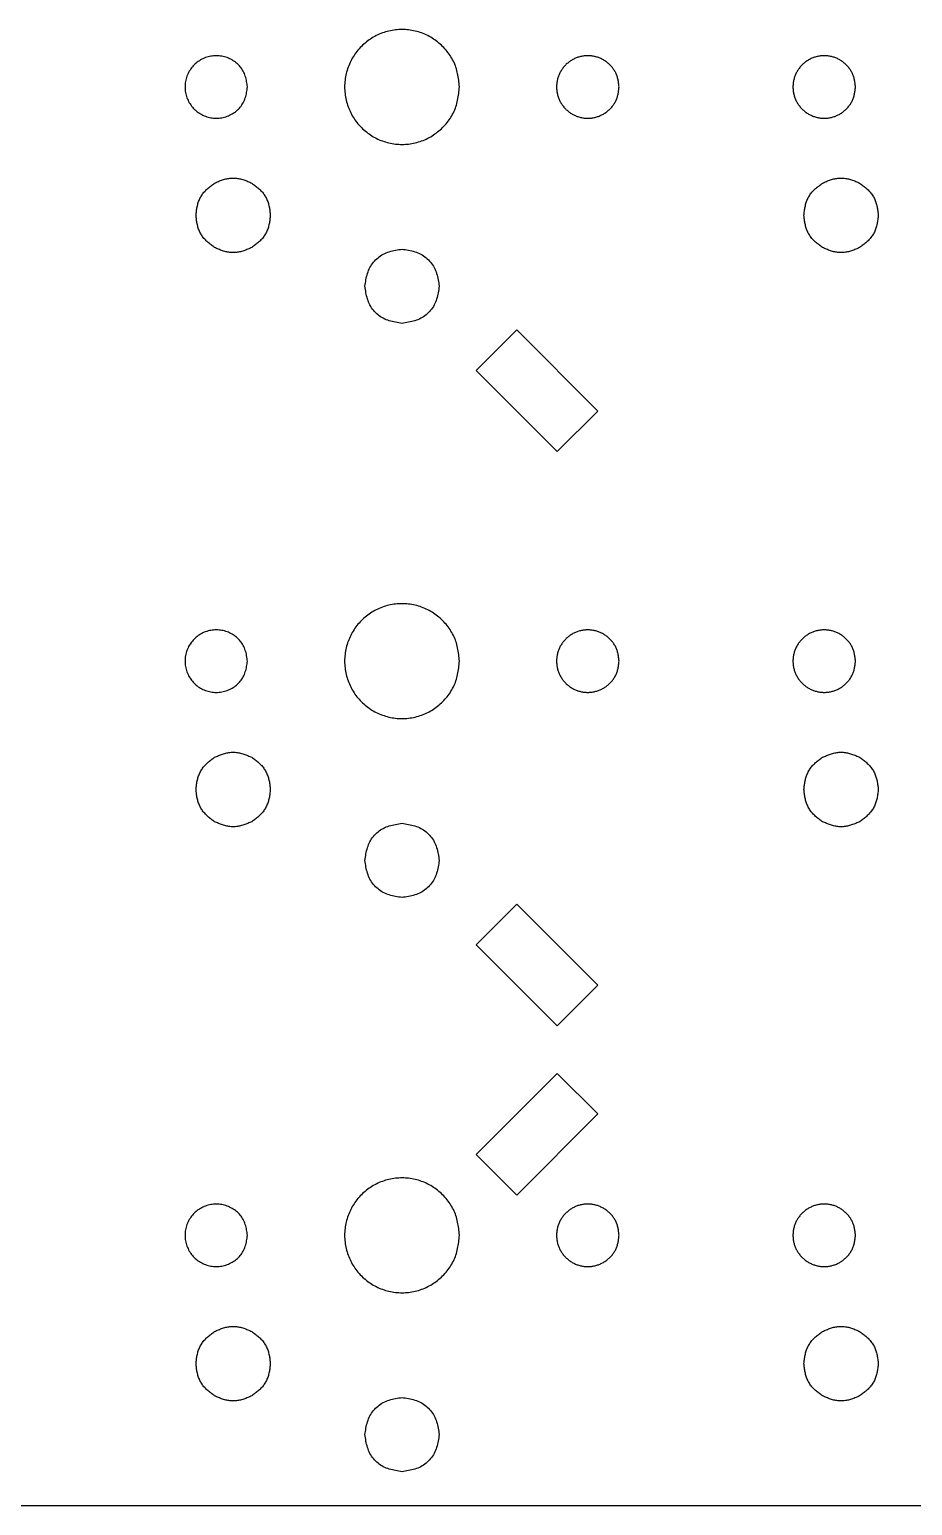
# Model space of a CAD drawing. Extents: x 1 to 215, y -90 to -6.
# Drawn here: x 141.78 to 167.92, y -89.68 to -45.98 of the extents above; entities that cross this region are included whole.
import ezdxf

# ---------------------------------------------------------------- set-up
doc = ezdxf.new("R2010")
doc.units = 0
for name, color, linetype in [('Cork_Diodes', 7, 'CONTINUOUS'), ('Cork_Holes', 7, 'CONTINUOUS'), ('Cork_Outline', 7, 'CONTINUOUS')]:
    doc.layers.add(name, color=color, linetype=linetype)

msp = doc.modelspace()

# ---------------------------------------------------------------- linework, layer by layer
at = {"layer": 'Cork_Diodes', "color": 2}
for points in [[(156.205806, -54.879112), (155.004386, -56.080532)], [(158.605805, -57.279121), (156.205806, -54.879112)], [(157.404387, -58.480541), (155.004386, -56.080532)], [(158.605805, -57.279121), (157.404387, -58.480541)], [(156.205806, -71.879332), (155.004386, -73.080752)], [(158.605805, -74.279341), (156.205806, -71.879332)], [(157.404387, -75.480761), (155.004386, -73.080752)], [(158.605805, -74.279341), (157.404387, -75.480761)], [(155.006572, -79.289993), (157.40657, -76.890011)], [(158.60799, -78.091431), (157.40657, -76.890011)], [(156.207992, -80.491413), (158.60799, -78.091431)], [(156.207992, -80.491413), (155.006572, -79.289993)]]:
    msp.add_lwpolyline(points, dxfattribs=at)
at = {"layer": 'Cork_Holes', "color": 1}
for points, knots in [([(154.509954, -47.685223), (154.503192, -47.751385), (154.489715, -47.883244), (154.460044, -48.079282), (154.411313, -48.270261), (154.334959, -48.451417), (154.235706, -48.620908), (154.116375, -48.778685), (153.979948, -48.922967), (153.827737, -49.051241), (153.66187, -49.160934), (153.484039, -49.250116), (153.296881, -49.318015), (153.103955, -49.363527), (152.908031, -49.38612), (152.711823, -49.386123), (152.515975, -49.363534), (152.32315, -49.318004), (152.136011, -49.25007), (151.957999, -49.160862), (151.791732, -49.051309), (151.639325, -48.923205), (151.503474, -48.778961), (151.385981, -48.620627), (151.287877, -48.450716), (151.209491, -48.269801), (151.152514, -48.080025), (151.117784, -47.883986), (151.106045, -47.685223), (151.117784, -47.48646), (151.152514, -47.290422), (151.209492, -47.100644), (151.287878, -46.919723), (151.38598, -46.749802), (151.503466, -46.59146), (151.639329, -46.447234), (151.791734, -46.319136), (151.958, -46.209584), (152.136012, -46.120375), (152.323151, -46.05244), (152.515971, -46.006875), (152.711826, -45.98432), (152.908029, -45.984323), (153.103959, -46.006881), (153.29688, -46.05243), (153.484039, -46.120329), (153.661869, -46.209513), (153.827736, -46.319204), (153.979943, -46.447472), (154.116383, -46.591736), (154.235707, -46.749521), (154.334958, -46.919021), (154.411311, -47.100184), (154.460046, -47.291164), (154.48972, -47.487202), (154.503194, -47.619061), (154.509954, -47.685223)], [0, 0, 0, 0, 0.199511, 0.397619, 0.594372, 0.789092, 0.985301, 1.182164, 1.381308, 1.579789, 1.778023, 1.976494, 2.17521, 2.373968, 2.569796, 2.765564, 2.961306, 3.159921, 3.358581, 3.557237, 3.755889, 3.954551, 4.153188, 4.348958, 4.544733, 4.740506, 4.939139, 5.137799, 5.336447, 5.535096, 5.733755, 5.932388, 6.128168, 6.323954, 6.519729, 6.718352, 6.91701, 7.115662, 7.314318, 7.512981, 7.7116, 7.90734, 8.103108, 8.298934, 8.497696, 8.696415, 8.894886, 9.09312, 9.291596, 9.490726, 9.687595, 9.883815, 10.078541, 10.275295, 10.473403, 10.672914, 10.672914, 10.672914, 10.672914]), ([(148.235093, -47.685223), (148.226646, -47.739411), (148.209885, -47.846924), (148.17361, -48.004993), (148.114604, -48.153916), (148.0242, -48.285058), (147.91084, -48.396548), (147.778114, -48.488519), (147.63062, -48.557478), (147.472682, -48.600384), (147.309967, -48.615118), (147.147139, -48.600361), (146.98914, -48.557645), (146.842261, -48.488874), (146.711258, -48.396245), (146.599045, -48.284006), (146.506463, -48.15307), (146.437667, -48.006318), (146.394916, -47.84832), (146.380185, -47.685223), (146.394916, -47.522126), (146.437667, -47.364128), (146.506463, -47.217376), (146.599046, -47.086438), (146.711262, -46.974196), (146.842251, -46.88154), (146.989145, -46.812792), (147.147138, -46.770064), (147.309967, -46.755299), (147.472683, -46.770041), (147.630615, -46.812959), (147.778124, -46.881895), (147.910836, -46.973894), (148.024199, -47.085386), (148.114603, -47.216531), (148.17361, -47.365453), (148.209887, -47.523522), (148.226646, -47.631035), (148.235093, -47.685223)], [0, 0, 0, 0, 0.164513, 0.326404, 0.485735, 0.64181, 0.800541, 0.960316, 1.123972, 1.286612, 1.448872, 1.611507, 1.774512, 1.937484, 2.095477, 2.253444, 2.411371, 2.57418, 2.737109, 2.89999, 3.062871, 3.2258, 3.388609, 3.546536, 3.704509, 3.862513, 4.02548, 4.188486, 4.351122, 4.513382, 4.676024, 4.839674, 4.99946, 5.158196, 5.314272, 5.473603, 5.635494, 5.800007, 5.800007, 5.800007, 5.800007]), ([(159.235071, -47.685223), (159.231392, -47.721222), (159.224058, -47.792968), (159.20792, -47.899637), (159.181396, -48.00355), (159.139853, -48.102122), (159.085848, -48.194346), (159.020922, -48.280198), (158.946685, -48.3587), (158.863863, -48.428495), (158.773617, -48.488189), (158.676849, -48.536702), (158.575016, -48.573647), (158.470047, -48.59844), (158.363431, -48.610641), (158.256681, -48.610646), (158.150113, -48.59843), (158.045184, -48.573692), (157.94337, -48.536691), (157.846508, -48.488148), (157.756041, -48.428532), (157.673113, -48.35883), (157.599191, -48.280348), (157.535261, -48.194194), (157.481883, -48.10174), (157.439232, -48.003301), (157.408229, -47.90004), (157.389332, -47.793372), (157.382944, -47.685219), (157.38933, -47.577068), (157.408225, -47.4704), (157.439234, -47.367145), (157.481882, -47.268706), (157.535262, -47.176253), (157.599191, -47.090099), (157.673112, -47.011617), (157.75604, -46.941913), (157.846507, -46.8823), (157.943365, -46.833753), (158.045193, -46.7968), (158.150107, -46.772004), (158.256681, -46.759804), (158.363432, -46.759801), (158.47004, -46.772021), (158.575024, -46.796743), (158.676854, -46.833715), (158.773609, -46.882262), (158.863864, -46.941949), (158.946684, -47.011746), (159.020919, -47.090249), (159.085847, -47.1761), (159.139851, -47.268325), (159.181396, -47.366894), (159.207915, -47.470804), (159.224062, -47.577472), (159.231393, -47.649221), (159.235071, -47.685223)], [0, 0, 0, 0, 0.108553, 0.21635, 0.323408, 0.429357, 0.53612, 0.643238, 0.751593, 0.85959, 0.967456, 1.075444, 1.18357, 1.291719, 1.398265, 1.504786, 1.611286, 1.719348, 1.827451, 1.935546, 2.043639, 2.151734, 2.259813, 2.366337, 2.472865, 2.579386, 2.687466, 2.795563, 2.903648, 3.011744, 3.119835, 3.22791, 3.334431, 3.440959, 3.547483, 3.655561, 3.763656, 3.87175, 3.979842, 4.087936, 4.196006, 4.302506, 4.409027, 4.515574, 4.623713, 4.731843, 4.839844, 4.94771, 5.055706, 5.16406, 5.271179, 5.377942, 5.483891, 5.590943, 5.698734, 5.807299, 5.807299, 5.807299, 5.807299]), ([(166.235057, -47.685223), (166.231378, -47.721222), (166.224044, -47.792968), (166.207906, -47.899637), (166.181382, -48.00355), (166.139839, -48.102122), (166.085834, -48.194346), (166.020908, -48.280198), (165.946671, -48.3587), (165.863849, -48.428495), (165.773603, -48.488189), (165.676835, -48.536702), (165.575002, -48.573647), (165.470033, -48.59844), (165.363417, -48.610641), (165.256667, -48.610646), (165.150099, -48.59843), (165.04517, -48.573692), (164.943356, -48.536691), (164.846494, -48.488148), (164.756027, -48.428532), (164.673099, -48.35883), (164.599177, -48.280348), (164.535247, -48.194194), (164.481869, -48.10174), (164.439218, -48.003301), (164.408215, -47.90004), (164.389318, -47.793372), (164.38293, -47.685219), (164.389316, -47.577068), (164.408211, -47.4704), (164.43922, -47.367145), (164.481868, -47.268706), (164.535248, -47.176253), (164.599177, -47.090099), (164.673098, -47.011617), (164.756026, -46.941913), (164.846493, -46.8823), (164.943351, -46.833753), (165.045179, -46.7968), (165.150093, -46.772004), (165.256667, -46.759804), (165.363418, -46.759801), (165.470026, -46.772021), (165.57501, -46.796743), (165.67684, -46.833715), (165.773595, -46.882262), (165.86385, -46.941949), (165.94667, -47.011746), (166.020905, -47.090249), (166.085833, -47.1761), (166.139837, -47.268325), (166.181382, -47.366894), (166.207901, -47.470804), (166.224048, -47.577472), (166.231379, -47.649221), (166.235057, -47.685223)], [0, 0, 0, 0, 0.108553, 0.21635, 0.323408, 0.429357, 0.53612, 0.643238, 0.751593, 0.85959, 0.967456, 1.075444, 1.18357, 1.291719, 1.398265, 1.504786, 1.611286, 1.719348, 1.827451, 1.935546, 2.043639, 2.151734, 2.259813, 2.366337, 2.472865, 2.579386, 2.687466, 2.795563, 2.903648, 3.011744, 3.119835, 3.22791, 3.334431, 3.440959, 3.547483, 3.655561, 3.763656, 3.87175, 3.979842, 4.087936, 4.196006, 4.302506, 4.409027, 4.515574, 4.623713, 4.731843, 4.839844, 4.94771, 5.055706, 5.16406, 5.271179, 5.377942, 5.483891, 5.590943, 5.698734, 5.807299, 5.807299, 5.807299, 5.807299]), ([(146.709966, -51.485301), (146.714432, -51.442623), (146.723341, -51.357476), (146.742657, -51.230672), (146.773956, -51.10672), (146.822409, -50.988616), (146.886037, -50.878406), (146.964091, -50.777392), (147.055786, -50.688308), (147.155944, -50.608174), (147.225236, -50.557896), (147.259966, -50.532695)], [0, 0, 0, 0, 0.12873, 0.256825, 0.384523, 0.511259, 0.638496, 0.765223, 0.892931, 1.021029, 1.149753, 1.149753, 1.149753, 1.149753]), ([(147.259966, -50.532695), (147.29916, -50.515216), (147.377354, -50.480345), (147.496837, -50.433673), (147.61983, -50.398784), (147.74634, -50.381714), (147.873593, -50.381707), (148.000091, -50.398805), (148.123112, -50.433589), (148.242577, -50.480323), (148.320772, -50.515209), (148.359966, -50.532695)], [0, 0, 0, 0, 0.128739, 0.256841, 0.38455, 0.511276, 0.638509, 0.765235, 0.892928, 1.021041, 1.149792, 1.149792, 1.149792, 1.149792]), ([(148.359966, -50.532695), (148.394696, -50.557896), (148.463988, -50.608174), (148.564146, -50.688308), (148.655841, -50.777392), (148.733895, -50.878406), (148.797523, -50.988616), (148.845976, -51.106721), (148.877277, -51.230672), (148.896598, -51.357475), (148.905502, -51.442622), (148.909966, -51.485301)], [0, 0, 0, 0, 0.128724, 0.256822, 0.38453, 0.511258, 0.638494, 0.765231, 0.892929, 1.021024, 1.149754, 1.149754, 1.149754, 1.149754]), ([(164.70993, -51.485301), (164.714396, -51.442623), (164.723305, -51.357476), (164.742621, -51.230672), (164.77392, -51.10672), (164.822373, -50.988616), (164.886001, -50.878406), (164.964055, -50.777392), (165.05575, -50.688308), (165.155908, -50.608174), (165.2252, -50.557896), (165.25993, -50.532695)], [0, 0, 0, 0, 0.12873, 0.256825, 0.384523, 0.511259, 0.638496, 0.765223, 0.892931, 1.021029, 1.149753, 1.149753, 1.149753, 1.149753]), ([(165.25993, -50.532695), (165.299124, -50.515216), (165.377317, -50.480345), (165.496799, -50.433673), (165.619792, -50.398784), (165.746303, -50.381715), (165.873557, -50.381707), (166.000055, -50.398805), (166.123076, -50.433589), (166.242541, -50.480323), (166.320736, -50.515209), (166.35993, -50.532695)], [0, 0, 0, 0, 0.128738, 0.256839, 0.384547, 0.511275, 0.638509, 0.765235, 0.892928, 1.021041, 1.149792, 1.149792, 1.149792, 1.149792]), ([(166.35993, -50.532695), (166.39466, -50.557896), (166.463952, -50.608174), (166.56411, -50.688308), (166.655805, -50.777392), (166.733859, -50.878406), (166.797487, -50.988616), (166.84594, -51.106721), (166.877241, -51.230672), (166.896562, -51.357475), (166.905466, -51.442622), (166.90993, -51.485301)], [0, 0, 0, 0, 0.128724, 0.256822, 0.38453, 0.511258, 0.638494, 0.765231, 0.892929, 1.021024, 1.149754, 1.149754, 1.149754, 1.149754]), ([(147.259966, -52.437934), (147.225236, -52.412728), (147.155949, -52.362443), (147.055787, -52.282315), (146.964085, -52.193236), (146.886042, -52.092213), (146.822409, -51.982008), (146.773955, -51.863907), (146.742655, -51.739954), (146.723335, -51.613142), (146.71443, -51.527986), (146.709966, -51.485301)], [0, 0, 0, 0, 0.128731, 0.256826, 0.38453, 0.511266, 0.638498, 0.765229, 0.892928, 1.02103, 1.149778, 1.149778, 1.149778, 1.149778]), ([(148.909966, -51.485301), (148.9055, -51.527986), (148.896592, -51.613142), (148.877276, -51.739954), (148.845977, -51.863907), (148.797523, -51.982008), (148.73389, -52.092213), (148.655847, -52.193236), (148.564145, -52.282315), (148.463983, -52.362443), (148.394696, -52.412728), (148.359966, -52.437934)], [0, 0, 0, 0, 0.128749, 0.25685, 0.384549, 0.51128, 0.638512, 0.765248, 0.892952, 1.021046, 1.149778, 1.149778, 1.149778, 1.149778]), ([(165.25993, -52.437934), (165.2252, -52.412728), (165.155913, -52.362443), (165.055751, -52.282315), (164.964049, -52.193236), (164.886006, -52.092213), (164.822373, -51.982008), (164.773919, -51.863907), (164.742619, -51.739954), (164.723299, -51.613142), (164.714394, -51.527986), (164.70993, -51.485301)], [0, 0, 0, 0, 0.128731, 0.256826, 0.38453, 0.511266, 0.638498, 0.765229, 0.892928, 1.02103, 1.149778, 1.149778, 1.149778, 1.149778]), ([(166.90993, -51.485301), (166.905464, -51.527986), (166.896556, -51.613142), (166.87724, -51.739954), (166.845941, -51.863907), (166.797487, -51.982008), (166.733854, -52.092213), (166.655811, -52.193236), (166.564109, -52.282315), (166.463947, -52.362443), (166.39466, -52.412728), (166.35993, -52.437934)], [0, 0, 0, 0, 0.128749, 0.25685, 0.384549, 0.51128, 0.638512, 0.765248, 0.892952, 1.021046, 1.149778, 1.149778, 1.149778, 1.149778]), ([(148.359966, -52.437934), (148.320772, -52.455412), (148.242579, -52.490283), (148.123097, -52.536952), (148.000099, -52.571813), (147.873593, -52.588889), (147.746338, -52.588895), (147.619842, -52.571796), (147.496822, -52.537019), (147.377354, -52.490301), (147.29916, -52.455418), (147.259966, -52.437934)], [0, 0, 0, 0, 0.128738, 0.256838, 0.384542, 0.511268, 0.638501, 0.765227, 0.892919, 1.021027, 1.149775, 1.149775, 1.149775, 1.149775]), ([(166.35993, -52.437934), (166.320736, -52.455412), (166.242544, -52.490283), (166.123063, -52.536952), (166.000064, -52.571813), (165.873558, -52.588889), (165.746303, -52.588895), (165.619806, -52.571796), (165.496786, -52.537019), (165.377318, -52.490301), (165.299124, -52.455418), (165.25993, -52.437934)], [0, 0, 0, 0, 0.128738, 0.256836, 0.384539, 0.511268, 0.638501, 0.765228, 0.892919, 1.021027, 1.149775, 1.149775, 1.149775, 1.149775]), ([(151.709956, -53.585299), (151.720016, -53.521205), (151.740014, -53.393792), (151.783299, -53.205873), (151.853587, -53.027775), (151.960258, -52.869591), (152.094238, -52.735609), (152.252424, -52.628942), (152.430524, -52.558659), (152.618448, -52.515365), (152.745862, -52.495358), (152.809956, -52.485294)], [0, 0, 0, 0, 0.19462, 0.386888, 0.577546, 0.765391, 0.955006, 1.142837, 1.333505, 1.525779, 1.720402, 1.720402, 1.720402, 1.720402]), ([(152.809956, -52.485294), (152.87405, -52.495358), (153.001464, -52.515364), (153.189388, -52.55866), (153.367488, -52.628941), (153.525674, -52.735609), (153.659654, -52.869591), (153.766325, -53.027775), (153.836613, -53.205873), (153.879898, -53.393792), (153.899896, -53.521205), (153.909956, -53.585299)], [0, 0, 0, 0, 0.194622, 0.386895, 0.577565, 0.765396, 0.955011, 1.142856, 1.333514, 1.525782, 1.720402, 1.720402, 1.720402, 1.720402]), ([(152.809956, -54.685304), (152.745862, -54.675248), (152.618447, -54.655255), (152.430524, -54.611964), (152.252418, -54.541686), (152.094243, -54.434997), (151.960264, -54.301019), (151.853577, -54.142843), (151.783302, -53.964736), (151.740014, -53.776809), (151.720016, -53.649393), (151.709956, -53.585299)], [0, 0, 0, 0, 0.194619, 0.386891, 0.57756, 0.7654, 0.955015, 1.142846, 1.333521, 1.525796, 1.720417, 1.720417, 1.720417, 1.720417]), ([(153.909956, -53.585299), (153.899896, -53.649393), (153.879898, -53.776809), (153.83661, -53.964736), (153.766335, -54.142843), (153.659648, -54.301019), (153.525669, -54.434996), (153.367494, -54.541687), (153.189387, -54.611964), (153.001465, -54.655255), (152.87405, -54.675248), (152.809956, -54.685304)], [0, 0, 0, 0, 0.194621, 0.386895, 0.577571, 0.765401, 0.955016, 1.142857, 1.333526, 1.525798, 1.720416, 1.720416, 1.720416, 1.720416]), ([(154.509954, -64.685179), (154.503192, -64.751341), (154.489715, -64.883199), (154.460044, -65.079238), (154.411312, -65.270218), (154.334958, -65.45138), (154.235707, -65.620881), (154.116383, -65.778665), (153.979943, -65.92293), (153.827736, -66.051198), (153.661869, -66.160889), (153.484038, -66.250073), (153.29688, -66.317974), (153.103958, -66.363514), (152.90803, -66.386101), (152.711824, -66.386103), (152.515972, -66.363521), (152.323151, -66.317963), (152.136012, -66.250026), (151.958, -66.160817), (151.791734, -66.051266), (151.639329, -65.923168), (151.503466, -65.778942), (151.38598, -65.6206), (151.287878, -65.450679), (151.209492, -65.269758), (151.152514, -65.07998), (151.117784, -64.883941), (151.106045, -64.685179), (151.117784, -64.486416), (151.152514, -64.290377), (151.209491, -64.100601), (151.287877, -63.919686), (151.385981, -63.749775), (151.503474, -63.59144), (151.639325, -63.447197), (151.791732, -63.319093), (151.957999, -63.20954), (152.136011, -63.120332), (152.32315, -63.052398), (152.515975, -63.006868), (152.711823, -62.984279), (152.908031, -62.984281), (153.103955, -63.006875), (153.296881, -63.052387), (153.484039, -63.120285), (153.66187, -63.209468), (153.827737, -63.31916), (153.979948, -63.447435), (154.116375, -63.591717), (154.235706, -63.749494), (154.334959, -63.918985), (154.411312, -64.100141), (154.460045, -64.291119), (154.48972, -64.487157), (154.503194, -64.619016), (154.509954, -64.685179)], [0, 0, 0, 0, 0.199511, 0.397619, 0.594372, 0.789098, 0.985319, 1.182187, 1.381317, 1.579794, 1.778027, 1.976499, 2.175217, 2.373979, 2.569807, 2.765575, 2.961318, 3.159936, 3.358599, 3.557255, 3.755907, 3.954565, 4.153188, 4.348963, 4.54475, 4.740529, 4.939162, 5.137821, 5.33647, 5.535119, 5.733778, 5.932411, 6.128184, 6.32396, 6.519729, 6.718366, 6.917028, 7.11568, 7.314336, 7.512996, 7.711611, 7.907353, 8.103121, 8.298949, 8.497707, 8.696423, 8.894894, 9.093128, 9.29161, 9.490753, 9.687616, 9.883826, 10.078545, 10.275299, 10.473407, 10.672918, 10.672918, 10.672918, 10.672918]), ([(148.235093, -64.685179), (148.226646, -64.739367), (148.209885, -64.846879), (148.17361, -65.004949), (148.114603, -65.153871), (148.024199, -65.285016), (147.910836, -65.396508), (147.778124, -65.488506), (147.630615, -65.557443), (147.472683, -65.600361), (147.309967, -65.615102), (147.147138, -65.600338), (146.989145, -65.55761), (146.842252, -65.488862), (146.711264, -65.396207), (146.599051, -65.283972), (146.506452, -65.153046), (146.437671, -65.006283), (146.394916, -64.848279), (146.380185, -64.685179), (146.394916, -64.522081), (146.437667, -64.364084), (146.506463, -64.217332), (146.599045, -64.086396), (146.711258, -63.974156), (146.842261, -63.881528), (146.98914, -63.812756), (147.147139, -63.770041), (147.309967, -63.755284), (147.472682, -63.770018), (147.63062, -63.812923), (147.778114, -63.881883), (147.91084, -63.973854), (148.0242, -64.085344), (148.114604, -64.216486), (148.17361, -64.365408), (148.209887, -64.523478), (148.226646, -64.63099), (148.235093, -64.685179)], [0, 0, 0, 0, 0.164513, 0.326404, 0.485735, 0.641811, 0.800547, 0.960333, 1.123983, 1.286625, 1.448885, 1.611521, 1.774527, 1.937494, 2.095498, 2.253465, 2.411378, 2.574203, 2.737138, 2.900021, 3.062902, 3.225831, 3.388639, 3.546566, 3.704534, 3.862527, 4.025499, 4.188504, 4.351139, 4.513398, 4.676039, 4.839694, 4.999469, 5.1582, 5.314276, 5.473607, 5.635498, 5.800011, 5.800011, 5.800011, 5.800011]), ([(159.235071, -64.685179), (159.231392, -64.721181), (159.224059, -64.792929), (159.20792, -64.899599), (159.181395, -65.003507), (159.139853, -65.102077), (159.085848, -65.194301), (159.020922, -65.280154), (158.946685, -65.358655), (158.863864, -65.428451), (158.773613, -65.488141), (158.676853, -65.536673), (158.575015, -65.573608), (158.470046, -65.598394), (158.363431, -65.610596), (158.256681, -65.610602), (158.150113, -65.598385), (158.045185, -65.573652), (157.943365, -65.536662), (157.846511, -65.488101), (157.75604, -65.428489), (157.673113, -65.358785), (157.599191, -65.280303), (157.535262, -65.194149), (157.481883, -65.101695), (157.439233, -65.003258), (157.408229, -64.900001), (157.389331, -64.793333), (157.382944, -64.685182), (157.389331, -64.57703), (157.408225, -64.470361), (157.439233, -64.367102), (157.481883, -64.268662), (157.535262, -64.176208), (157.599191, -64.090054), (157.673112, -64.011572), (157.75604, -63.94187), (157.846504, -63.882252), (157.943369, -63.833724), (158.045192, -63.79676), (158.150107, -63.771958), (158.256681, -63.75976), (158.363432, -63.759756), (158.470041, -63.771975), (158.575025, -63.796704), (158.676849, -63.833686), (158.773613, -63.882214), (158.863863, -63.941906), (158.946684, -64.011701), (159.020919, -64.090204), (159.085847, -64.176055), (159.139851, -64.268281), (159.181398, -64.366851), (159.207915, -64.470765), (159.224061, -64.577433), (159.231393, -64.64918), (159.235071, -64.685179)], [0, 0, 0, 0, 0.108565, 0.216356, 0.323408, 0.429357, 0.53612, 0.643238, 0.751593, 0.859591, 0.967456, 1.07545, 1.183573, 1.291721, 1.398268, 1.504788, 1.611288, 1.719349, 1.827449, 1.93555, 2.043643, 2.151738, 2.259817, 2.366341, 2.472869, 2.57939, 2.687464, 2.795556, 2.903652, 3.011736, 3.119833, 3.227914, 3.334435, 3.440963, 3.547487, 3.655565, 3.76366, 3.871754, 3.979841, 4.087937, 4.196008, 4.302508, 4.409029, 4.515576, 4.623717, 4.731848, 4.839844, 4.94771, 5.055707, 5.164061, 5.271179, 5.377943, 5.483891, 5.590948, 5.698746, 5.807299, 5.807299, 5.807299, 5.807299]), ([(166.235057, -64.685179), (166.231378, -64.721181), (166.224045, -64.792929), (166.207906, -64.899599), (166.181381, -65.003507), (166.139839, -65.102077), (166.085834, -65.194301), (166.020908, -65.280154), (165.946671, -65.358655), (165.86385, -65.428451), (165.773599, -65.488141), (165.676839, -65.536673), (165.575001, -65.573608), (165.470032, -65.598394), (165.363417, -65.610596), (165.256667, -65.610602), (165.150099, -65.598385), (165.045171, -65.573652), (164.943351, -65.536662), (164.846497, -65.488101), (164.756026, -65.428489), (164.673099, -65.358785), (164.599177, -65.280303), (164.535248, -65.194149), (164.481869, -65.101695), (164.439219, -65.003258), (164.408215, -64.900001), (164.389317, -64.793333), (164.38293, -64.685182), (164.389317, -64.57703), (164.408211, -64.470361), (164.439219, -64.367102), (164.481869, -64.268662), (164.535248, -64.176208), (164.599177, -64.090054), (164.673098, -64.011572), (164.756026, -63.94187), (164.84649, -63.882252), (164.943355, -63.833724), (165.045178, -63.79676), (165.150093, -63.771958), (165.256667, -63.75976), (165.363418, -63.759756), (165.470027, -63.771975), (165.575011, -63.796704), (165.676835, -63.833686), (165.773599, -63.882214), (165.863849, -63.941906), (165.94667, -64.011701), (166.020905, -64.090204), (166.085833, -64.176055), (166.139837, -64.268281), (166.181384, -64.366851), (166.207901, -64.470765), (166.224047, -64.577433), (166.231379, -64.64918), (166.235057, -64.685179)], [0, 0, 0, 0, 0.108565, 0.216356, 0.323408, 0.429357, 0.53612, 0.643238, 0.751593, 0.859591, 0.967456, 1.07545, 1.183573, 1.291721, 1.398268, 1.504788, 1.611288, 1.719349, 1.827449, 1.93555, 2.043643, 2.151738, 2.259817, 2.366341, 2.472869, 2.57939, 2.687464, 2.795556, 2.903652, 3.011736, 3.119833, 3.227914, 3.334435, 3.440963, 3.547487, 3.655565, 3.76366, 3.871754, 3.979841, 4.087937, 4.196008, 4.302508, 4.409029, 4.515576, 4.623717, 4.731848, 4.839844, 4.94771, 5.055707, 5.164061, 5.271179, 5.377943, 5.483891, 5.590948, 5.698746, 5.807299, 5.807299, 5.807299, 5.807299]), ([(146.709966, -68.485283), (146.714432, -68.442604), (146.723341, -68.357455), (146.742659, -68.230643), (146.773948, -68.106685), (146.822413, -67.988588), (146.886038, -67.878386), (146.964091, -67.777373), (147.055788, -67.688289), (147.155947, -67.608148), (147.225236, -67.557858), (147.259966, -67.532651)], [0, 0, 0, 0, 0.128731, 0.256832, 0.384548, 0.511268, 0.638499, 0.765225, 0.892934, 1.021036, 1.149771, 1.149771, 1.149771, 1.149771]), ([(147.259966, -67.532651), (147.29916, -67.515177), (147.377357, -67.480316), (147.496834, -67.433637), (147.619833, -67.39877), (147.746339, -67.381695), (147.873594, -67.381689), (148.00009, -67.398787), (148.123111, -67.433571), (148.242574, -67.480299), (148.320771, -67.515171), (148.359966, -67.532651)], [0, 0, 0, 0, 0.128734, 0.256836, 0.384541, 0.511267, 0.6385, 0.765226, 0.892919, 1.02103, 1.149773, 1.149773, 1.149773, 1.149773]), ([(148.359966, -67.532651), (148.394696, -67.557858), (148.463985, -67.608148), (148.564144, -67.688289), (148.655841, -67.777373), (148.733894, -67.878386), (148.797519, -67.988588), (148.845983, -68.106686), (148.877275, -68.230643), (148.896598, -68.357454), (148.905503, -68.442604), (148.909966, -68.485283)], [0, 0, 0, 0, 0.128735, 0.256838, 0.384546, 0.511273, 0.638504, 0.765223, 0.89294, 1.021041, 1.149772, 1.149772, 1.149772, 1.149772]), ([(164.70993, -68.485283), (164.714396, -68.442604), (164.723305, -68.357455), (164.742623, -68.230643), (164.773912, -68.106685), (164.822377, -67.988588), (164.886002, -67.878386), (164.964055, -67.777373), (165.055752, -67.688289), (165.155911, -67.608148), (165.2252, -67.557858), (165.25993, -67.532651)], [0, 0, 0, 0, 0.128731, 0.256832, 0.384548, 0.511268, 0.638499, 0.765225, 0.892934, 1.021036, 1.149771, 1.149771, 1.149771, 1.149771]), ([(165.25993, -67.532651), (165.299124, -67.515177), (165.37732, -67.480316), (165.496797, -67.433637), (165.619795, -67.39877), (165.746302, -67.381695), (165.873557, -67.381689), (166.000054, -67.398787), (166.123075, -67.433571), (166.242538, -67.480299), (166.320735, -67.515171), (166.35993, -67.532651)], [0, 0, 0, 0, 0.128733, 0.256834, 0.384538, 0.511267, 0.6385, 0.765226, 0.892919, 1.02103, 1.149773, 1.149773, 1.149773, 1.149773]), ([(166.35993, -67.532651), (166.39466, -67.557858), (166.463949, -67.608148), (166.564108, -67.688289), (166.655805, -67.777373), (166.733858, -67.878386), (166.797483, -67.988588), (166.845947, -68.106686), (166.877239, -68.230643), (166.896562, -68.357454), (166.905467, -68.442604), (166.90993, -68.485283)], [0, 0, 0, 0, 0.128735, 0.256838, 0.384546, 0.511273, 0.638504, 0.765223, 0.89294, 1.021041, 1.149772, 1.149772, 1.149772, 1.149772]), ([(147.259966, -69.437915), (147.225236, -69.412708), (147.155947, -69.362418), (147.055788, -69.282278), (146.964091, -69.193193), (146.886037, -69.092178), (146.822409, -68.981968), (146.773956, -68.863864), (146.742655, -68.739912), (146.723336, -68.613109), (146.71443, -68.527962), (146.709966, -68.485283)], [0, 0, 0, 0, 0.128735, 0.256838, 0.384546, 0.511274, 0.638511, 0.765247, 0.892945, 1.02104, 1.14977, 1.14977, 1.14977, 1.14977]), ([(148.909966, -68.485283), (148.9055, -68.527962), (148.896591, -68.613109), (148.877275, -68.739912), (148.845976, -68.863864), (148.797523, -68.981968), (148.733895, -69.092178), (148.655841, -69.193193), (148.564144, -69.282278), (148.463985, -69.362418), (148.394696, -69.412708), (148.359966, -69.437915)], [0, 0, 0, 0, 0.12873, 0.256825, 0.384523, 0.511259, 0.638496, 0.765223, 0.892932, 1.021034, 1.14977, 1.14977, 1.14977, 1.14977]), ([(165.25993, -69.437915), (165.2252, -69.412708), (165.155911, -69.362418), (165.055752, -69.282278), (164.964055, -69.193193), (164.886001, -69.092178), (164.822373, -68.981968), (164.77392, -68.863864), (164.742619, -68.739912), (164.7233, -68.613109), (164.714394, -68.527962), (164.70993, -68.485283)], [0, 0, 0, 0, 0.128735, 0.256838, 0.384546, 0.511274, 0.638511, 0.765247, 0.892945, 1.02104, 1.14977, 1.14977, 1.14977, 1.14977]), ([(166.90993, -68.485283), (166.905464, -68.527962), (166.896555, -68.613109), (166.877239, -68.739912), (166.84594, -68.863864), (166.797487, -68.981968), (166.733859, -69.092178), (166.655805, -69.193193), (166.564108, -69.282278), (166.463949, -69.362418), (166.39466, -69.412708), (166.35993, -69.437915)], [0, 0, 0, 0, 0.12873, 0.256825, 0.384523, 0.511259, 0.638496, 0.765223, 0.892932, 1.021034, 1.14977, 1.14977, 1.14977, 1.14977]), ([(148.359966, -69.437915), (148.320772, -69.455387), (148.242576, -69.490246), (148.123094, -69.536912), (148.000102, -69.5718), (147.873591, -69.588873), (147.746342, -69.588866), (147.619819, -69.571821), (147.496854, -69.536829), (147.377355, -69.490224), (147.29916, -69.45538), (147.259966, -69.437915)], [0, 0, 0, 0, 0.128731, 0.256831, 0.38454, 0.511266, 0.638499, 0.765225, 0.892949, 1.021038, 1.149758, 1.149758, 1.149758, 1.149758]), ([(166.35993, -69.437915), (166.320736, -69.455387), (166.24254, -69.490245), (166.12306, -69.536912), (166.000068, -69.5718), (165.873557, -69.588873), (165.746306, -69.588866), (165.619783, -69.571821), (165.496818, -69.536829), (165.377319, -69.490224), (165.299124, -69.45538), (165.25993, -69.437915)], [0, 0, 0, 0, 0.128731, 0.256829, 0.384537, 0.511265, 0.638499, 0.765225, 0.892949, 1.021039, 1.149758, 1.149758, 1.149758, 1.149758]), ([(151.709956, -70.585281), (151.720016, -70.521187), (151.740014, -70.393771), (151.783302, -70.205844), (151.853577, -70.027738), (151.960264, -69.869562), (152.094243, -69.735584), (152.252418, -69.628894), (152.430524, -69.558616), (152.618447, -69.515325), (152.745862, -69.495333), (152.809956, -69.485276)], [0, 0, 0, 0, 0.194621, 0.386895, 0.577571, 0.765401, 0.955016, 1.142857, 1.333525, 1.525797, 1.720417, 1.720417, 1.720417, 1.720417]), ([(152.809956, -69.485276), (152.87405, -69.495333), (153.001465, -69.515325), (153.189387, -69.558617), (153.367494, -69.628894), (153.525669, -69.735584), (153.659648, -69.869562), (153.766335, -70.027738), (153.83661, -70.205844), (153.879898, -70.393771), (153.899896, -70.521187), (153.909956, -70.585281)], [0, 0, 0, 0, 0.194619, 0.38689, 0.57756, 0.7654, 0.955015, 1.142846, 1.333521, 1.525796, 1.720416, 1.720416, 1.720416, 1.720416]), ([(152.809956, -71.685286), (152.745862, -71.675222), (152.618448, -71.655216), (152.430524, -71.611921), (152.252424, -71.541639), (152.094238, -71.434971), (151.960258, -71.300989), (151.853587, -71.142805), (151.783299, -70.964708), (151.740014, -70.776788), (151.720016, -70.649375), (151.709956, -70.585281)], [0, 0, 0, 0, 0.194622, 0.386896, 0.577565, 0.765396, 0.955011, 1.142856, 1.333514, 1.525782, 1.720402, 1.720402, 1.720402, 1.720402]), ([(153.909956, -70.585281), (153.899896, -70.649375), (153.879898, -70.776788), (153.836613, -70.964708), (153.766325, -71.142805), (153.659654, -71.300989), (153.525674, -71.434971), (153.367488, -71.541639), (153.189388, -71.611921), (153.001464, -71.655216), (152.87405, -71.675222), (152.809956, -71.685286)], [0, 0, 0, 0, 0.19462, 0.386888, 0.577546, 0.765391, 0.955006, 1.142837, 1.333507, 1.52578, 1.720402, 1.720402, 1.720402, 1.720402]), ([(154.509954, -81.685399), (154.503192, -81.751561), (154.489715, -81.883419), (154.460044, -82.079458), (154.411312, -82.270438), (154.334958, -82.4516), (154.235707, -82.621101), (154.116383, -82.778885), (153.979943, -82.92315), (153.827736, -83.051418), (153.661869, -83.161109), (153.484038, -83.250293), (153.29688, -83.318194), (153.103958, -83.363734), (152.90803, -83.386321), (152.711824, -83.386323), (152.515972, -83.363741), (152.323151, -83.318183), (152.136012, -83.250246), (151.958, -83.161037), (151.791734, -83.051486), (151.639329, -82.923388), (151.503466, -82.779162), (151.38598, -82.62082), (151.287878, -82.450899), (151.209492, -82.269978), (151.152514, -82.0802), (151.117784, -81.884161), (151.106045, -81.685399), (151.117784, -81.486636), (151.152514, -81.290597), (151.209491, -81.100821), (151.287877, -80.919906), (151.385981, -80.749995), (151.503474, -80.59166), (151.639325, -80.447417), (151.791732, -80.319313), (151.957999, -80.20976), (152.136011, -80.120552), (152.32315, -80.052618), (152.515975, -80.007088), (152.711823, -79.984499), (152.908031, -79.984501), (153.103955, -80.007095), (153.296881, -80.052607), (153.484039, -80.120505), (153.66187, -80.209688), (153.827737, -80.31938), (153.979948, -80.447655), (154.116375, -80.591937), (154.235706, -80.749714), (154.334959, -80.919205), (154.411312, -81.100361), (154.460045, -81.291339), (154.48972, -81.487377), (154.503194, -81.619236), (154.509954, -81.685399)], [0, 0, 0, 0, 0.199511, 0.397619, 0.594372, 0.789098, 0.985319, 1.182187, 1.381317, 1.579794, 1.778027, 1.976499, 2.175217, 2.373979, 2.569807, 2.765575, 2.961318, 3.159936, 3.358599, 3.557255, 3.755907, 3.954565, 4.153188, 4.348963, 4.54475, 4.740529, 4.939162, 5.137821, 5.33647, 5.535119, 5.733778, 5.932411, 6.128184, 6.32396, 6.519729, 6.718366, 6.917028, 7.11568, 7.314336, 7.512996, 7.711611, 7.907353, 8.103121, 8.298949, 8.497707, 8.696423, 8.894894, 9.093128, 9.29161, 9.490753, 9.687616, 9.883826, 10.078545, 10.275299, 10.473407, 10.672918, 10.672918, 10.672918, 10.672918]), ([(148.235093, -81.685399), (148.226646, -81.739587), (148.209885, -81.847099), (148.17361, -82.005169), (148.114603, -82.154091), (148.024199, -82.285236), (147.910836, -82.396728), (147.778124, -82.488726), (147.630615, -82.557663), (147.472683, -82.600581), (147.309967, -82.615322), (147.147138, -82.600558), (146.989145, -82.55783), (146.842252, -82.489082), (146.711264, -82.396427), (146.599051, -82.284192), (146.506452, -82.153266), (146.437671, -82.006503), (146.394916, -81.848499), (146.380185, -81.685399), (146.394916, -81.522301), (146.437667, -81.364304), (146.506463, -81.217552), (146.599045, -81.086616), (146.711258, -80.974376), (146.842261, -80.881748), (146.98914, -80.812976), (147.147139, -80.770261), (147.309967, -80.755504), (147.472682, -80.770238), (147.63062, -80.813143), (147.778114, -80.882103), (147.91084, -80.974074), (148.0242, -81.085564), (148.114604, -81.216706), (148.17361, -81.365628), (148.209887, -81.523698), (148.226646, -81.63121), (148.235093, -81.685399)], [0, 0, 0, 0, 0.164513, 0.326404, 0.485735, 0.641811, 0.800547, 0.960333, 1.123983, 1.286625, 1.448885, 1.611521, 1.774527, 1.937494, 2.095498, 2.253465, 2.411378, 2.574203, 2.737138, 2.900021, 3.062902, 3.225831, 3.388639, 3.546566, 3.704534, 3.862527, 4.025499, 4.188504, 4.351139, 4.513398, 4.676039, 4.839694, 4.999469, 5.1582, 5.314276, 5.473607, 5.635498, 5.800011, 5.800011, 5.800011, 5.800011]), ([(159.235071, -81.685399), (159.231392, -81.721401), (159.224059, -81.793149), (159.20792, -81.899819), (159.181395, -82.003727), (159.139853, -82.102297), (159.085848, -82.194521), (159.020922, -82.280374), (158.946685, -82.358875), (158.863864, -82.428671), (158.773613, -82.488361), (158.676853, -82.536893), (158.575015, -82.573828), (158.470046, -82.598614), (158.363431, -82.610816), (158.256681, -82.610822), (158.150113, -82.598605), (158.045185, -82.573872), (157.943365, -82.536882), (157.846511, -82.488321), (157.75604, -82.428709), (157.673113, -82.359005), (157.599191, -82.280523), (157.535262, -82.194369), (157.481883, -82.101915), (157.439233, -82.003478), (157.408229, -81.900221), (157.389331, -81.793553), (157.382944, -81.685402), (157.389331, -81.57725), (157.408225, -81.470581), (157.439233, -81.367322), (157.481883, -81.268882), (157.535262, -81.176428), (157.599191, -81.090274), (157.673112, -81.011792), (157.75604, -80.94209), (157.846504, -80.882472), (157.943369, -80.833944), (158.045192, -80.79698), (158.150107, -80.772178), (158.256681, -80.75998), (158.363432, -80.759976), (158.470041, -80.772195), (158.575025, -80.796924), (158.676849, -80.833906), (158.773613, -80.882434), (158.863863, -80.942126), (158.946684, -81.011921), (159.020919, -81.090424), (159.085847, -81.176275), (159.139851, -81.268501), (159.181398, -81.367071), (159.207915, -81.470985), (159.224061, -81.577653), (159.231393, -81.6494), (159.235071, -81.685399)], [0, 0, 0, 0, 0.108565, 0.216356, 0.323408, 0.429357, 0.53612, 0.643238, 0.751593, 0.859591, 0.967456, 1.07545, 1.183573, 1.291721, 1.398268, 1.504788, 1.611288, 1.719349, 1.827449, 1.93555, 2.043643, 2.151738, 2.259817, 2.366341, 2.472869, 2.57939, 2.687464, 2.795556, 2.903652, 3.011736, 3.119833, 3.227914, 3.334435, 3.440963, 3.547487, 3.655565, 3.76366, 3.871754, 3.979841, 4.087937, 4.196008, 4.302508, 4.409029, 4.515576, 4.623717, 4.731848, 4.839844, 4.94771, 5.055707, 5.164061, 5.271179, 5.377943, 5.483891, 5.590948, 5.698746, 5.807299, 5.807299, 5.807299, 5.807299]), ([(166.235057, -81.685399), (166.231378, -81.721401), (166.224045, -81.793149), (166.207906, -81.899819), (166.181381, -82.003727), (166.139839, -82.102297), (166.085834, -82.194521), (166.020908, -82.280374), (165.946671, -82.358875), (165.86385, -82.428671), (165.773599, -82.488361), (165.676839, -82.536893), (165.575001, -82.573828), (165.470032, -82.598614), (165.363417, -82.610816), (165.256667, -82.610822), (165.150099, -82.598605), (165.045171, -82.573872), (164.943351, -82.536882), (164.846497, -82.488321), (164.756026, -82.428709), (164.673099, -82.359005), (164.599177, -82.280523), (164.535248, -82.194369), (164.481869, -82.101915), (164.439219, -82.003478), (164.408215, -81.900221), (164.389317, -81.793553), (164.38293, -81.685402), (164.389317, -81.57725), (164.408211, -81.470581), (164.439219, -81.367322), (164.481869, -81.268882), (164.535248, -81.176428), (164.599177, -81.090274), (164.673098, -81.011792), (164.756026, -80.94209), (164.84649, -80.882472), (164.943355, -80.833944), (165.045178, -80.79698), (165.150093, -80.772178), (165.256667, -80.75998), (165.363418, -80.759976), (165.470027, -80.772195), (165.575011, -80.796924), (165.676835, -80.833906), (165.773599, -80.882434), (165.863849, -80.942126), (165.94667, -81.011921), (166.020905, -81.090424), (166.085833, -81.176275), (166.139837, -81.268501), (166.181384, -81.367071), (166.207901, -81.470985), (166.224047, -81.577653), (166.231379, -81.6494), (166.235057, -81.685399)], [0, 0, 0, 0, 0.108565, 0.216356, 0.323408, 0.429357, 0.53612, 0.643238, 0.751593, 0.859591, 0.967456, 1.07545, 1.183573, 1.291721, 1.398268, 1.504788, 1.611288, 1.719349, 1.827449, 1.93555, 2.043643, 2.151738, 2.259817, 2.366341, 2.472869, 2.57939, 2.687464, 2.795556, 2.903652, 3.011736, 3.119833, 3.227914, 3.334435, 3.440963, 3.547487, 3.655565, 3.76366, 3.871754, 3.979841, 4.087937, 4.196008, 4.302508, 4.409029, 4.515576, 4.623717, 4.731848, 4.839844, 4.94771, 5.055707, 5.164061, 5.271179, 5.377943, 5.483891, 5.590948, 5.698746, 5.807299, 5.807299, 5.807299, 5.807299]), ([(146.709966, -85.485239), (146.714432, -85.44256), (146.723341, -85.357413), (146.742657, -85.230609), (146.773956, -85.106657), (146.822409, -84.988554), (146.886037, -84.878344), (146.964091, -84.777329), (147.055788, -84.688244), (147.155947, -84.608104), (147.225236, -84.557813), (147.259966, -84.532606)], [0, 0, 0, 0, 0.12873, 0.256825, 0.384523, 0.511259, 0.638496, 0.765223, 0.892932, 1.021034, 1.14977, 1.14977, 1.14977, 1.14977]), ([(147.259966, -84.532606), (147.29916, -84.515134), (147.377356, -84.480276), (147.496838, -84.433609), (147.61983, -84.398722), (147.746341, -84.381649), (147.87359, -84.381656), (148.000113, -84.398701), (148.123078, -84.433693), (148.242577, -84.480298), (148.320772, -84.515142), (148.359966, -84.532606)], [0, 0, 0, 0, 0.128731, 0.256831, 0.38454, 0.511266, 0.638499, 0.765225, 0.892949, 1.021038, 1.149758, 1.149758, 1.149758, 1.149758]), ([(148.359966, -84.532606), (148.394696, -84.557813), (148.463985, -84.608104), (148.564144, -84.688244), (148.655841, -84.777329), (148.733895, -84.878344), (148.797523, -84.988554), (148.845976, -85.106658), (148.877277, -85.230609), (148.896598, -85.357413), (148.905502, -85.44256), (148.909966, -85.485239)], [0, 0, 0, 0, 0.128735, 0.256838, 0.384546, 0.511274, 0.638511, 0.765247, 0.892946, 1.02104, 1.14977, 1.14977, 1.14977, 1.14977]), ([(164.70993, -85.485239), (164.714396, -85.44256), (164.723305, -85.357413), (164.742621, -85.230609), (164.77392, -85.106657), (164.822373, -84.988554), (164.886001, -84.878344), (164.964055, -84.777329), (165.055752, -84.688244), (165.155911, -84.608104), (165.2252, -84.557813), (165.25993, -84.532606)], [0, 0, 0, 0, 0.12873, 0.256825, 0.384523, 0.511259, 0.638496, 0.765223, 0.892932, 1.021034, 1.14977, 1.14977, 1.14977, 1.14977]), ([(165.25993, -84.532606), (165.299124, -84.515134), (165.37732, -84.480276), (165.4968, -84.433609), (165.619792, -84.398722), (165.746303, -84.381649), (165.873554, -84.381656), (166.000077, -84.398701), (166.123042, -84.433693), (166.242541, -84.480298), (166.320736, -84.515142), (166.35993, -84.532606)], [0, 0, 0, 0, 0.128731, 0.256829, 0.384537, 0.511265, 0.638499, 0.765225, 0.892949, 1.021039, 1.149758, 1.149758, 1.149758, 1.149758]), ([(166.35993, -84.532606), (166.39466, -84.557813), (166.463949, -84.608104), (166.564108, -84.688244), (166.655805, -84.777329), (166.733859, -84.878344), (166.797487, -84.988554), (166.84594, -85.106658), (166.877241, -85.230609), (166.896562, -85.357413), (166.905466, -85.44256), (166.90993, -85.485239)], [0, 0, 0, 0, 0.128735, 0.256838, 0.384546, 0.511274, 0.638511, 0.765247, 0.892946, 1.02104, 1.14977, 1.14977, 1.14977, 1.14977]), ([(147.259966, -86.437871), (147.225236, -86.412664), (147.155947, -86.362373), (147.055788, -86.282233), (146.964091, -86.193148), (146.886038, -86.092136), (146.822413, -85.981934), (146.773951, -85.863839), (146.742655, -85.739885), (146.723336, -85.613073), (146.71443, -85.52792), (146.709966, -85.485239)], [0, 0, 0, 0, 0.128735, 0.256838, 0.384546, 0.511273, 0.638504, 0.765223, 0.892928, 1.021036, 1.149772, 1.149772, 1.149772, 1.149772]), ([(148.909966, -85.485239), (148.9055, -85.52792), (148.896591, -85.613073), (148.877275, -85.739885), (148.845981, -85.863839), (148.797519, -85.981934), (148.733894, -86.092136), (148.655841, -86.193148), (148.564144, -86.282233), (148.463985, -86.362373), (148.394696, -86.412664), (148.359966, -86.437871)], [0, 0, 0, 0, 0.128737, 0.256844, 0.384549, 0.511268, 0.638499, 0.765225, 0.892934, 1.021036, 1.149772, 1.149772, 1.149772, 1.149772]), ([(165.25993, -86.437871), (165.2252, -86.412664), (165.155911, -86.362373), (165.055752, -86.282233), (164.964055, -86.193148), (164.886002, -86.092136), (164.822377, -85.981934), (164.773915, -85.863839), (164.742619, -85.739885), (164.7233, -85.613073), (164.714394, -85.52792), (164.70993, -85.485239)], [0, 0, 0, 0, 0.128735, 0.256838, 0.384546, 0.511273, 0.638504, 0.765223, 0.892928, 1.021036, 1.149772, 1.149772, 1.149772, 1.149772]), ([(166.90993, -85.485239), (166.905464, -85.52792), (166.896555, -85.613073), (166.877239, -85.739885), (166.845945, -85.863839), (166.797483, -85.981934), (166.733858, -86.092136), (166.655805, -86.193148), (166.564108, -86.282233), (166.463949, -86.362373), (166.39466, -86.412664), (166.35993, -86.437871)], [0, 0, 0, 0, 0.128737, 0.256844, 0.384549, 0.511268, 0.638499, 0.765225, 0.892934, 1.021036, 1.149772, 1.149772, 1.149772, 1.149772]), ([(148.359966, -86.437871), (148.320772, -86.455344), (148.242575, -86.490205), (148.123098, -86.536884), (148.000099, -86.571752), (147.873593, -86.588827), (147.746338, -86.588832), (147.619842, -86.571735), (147.496821, -86.536951), (147.377358, -86.490223), (147.299161, -86.45535), (147.259966, -86.437871)], [0, 0, 0, 0, 0.128734, 0.256836, 0.384541, 0.511267, 0.6385, 0.765226, 0.892919, 1.02103, 1.149773, 1.149773, 1.149773, 1.149773]), ([(151.709956, -87.585236), (151.720016, -87.521143), (151.740014, -87.39373), (151.783299, -87.20581), (151.853587, -87.027713), (151.960259, -86.869526), (152.094242, -86.735541), (152.252417, -86.628849), (152.430524, -86.558577), (152.618448, -86.515296), (152.745862, -86.495293), (152.809956, -86.485231)], [0, 0, 0, 0, 0.19462, 0.386888, 0.577546, 0.765392, 0.955012, 1.142853, 1.333519, 1.52579, 1.720411, 1.720411, 1.720411, 1.720411]), ([(152.809956, -86.485231), (152.87405, -86.495293), (153.001463, -86.515296), (153.189387, -86.558577), (153.367495, -86.628848), (153.52567, -86.735541), (153.659653, -86.869526), (153.766325, -87.027713), (153.836613, -87.20581), (153.879898, -87.39373), (153.899896, -87.521143), (153.909956, -87.585236)], [0, 0, 0, 0, 0.194621, 0.386891, 0.577558, 0.765399, 0.955019, 1.142865, 1.333523, 1.525791, 1.720411, 1.720411, 1.720411, 1.720411]), ([(166.35993, -86.437871), (166.320736, -86.455344), (166.24254, -86.490205), (166.123063, -86.536884), (166.000065, -86.571752), (165.873558, -86.588826), (165.746303, -86.588832), (165.619806, -86.571735), (165.496785, -86.536951), (165.377322, -86.490223), (165.299125, -86.45535), (165.25993, -86.437871)], [0, 0, 0, 0, 0.128733, 0.256834, 0.384538, 0.511267, 0.6385, 0.765226, 0.892919, 1.02103, 1.149773, 1.149773, 1.149773, 1.149773]), ([(152.809956, -88.685242), (152.745862, -88.675179), (152.618448, -88.655176), (152.430524, -88.611896), (152.252417, -88.541624), (152.094243, -88.434934), (151.960264, -88.300956), (151.853577, -88.14278), (151.783302, -87.964673), (151.740014, -87.776746), (151.720016, -87.649331), (151.709956, -87.585236)], [0, 0, 0, 0, 0.194621, 0.386892, 0.577558, 0.765399, 0.955014, 1.142844, 1.33352, 1.525794, 1.720415, 1.720415, 1.720415, 1.720415]), ([(153.909956, -87.585236), (153.899896, -87.649331), (153.879898, -87.776746), (153.83661, -87.964673), (153.766335, -88.14278), (153.659648, -88.300956), (153.525669, -88.434933), (153.367495, -88.541625), (153.189387, -88.611896), (153.001463, -88.655177), (152.87405, -88.675179), (152.809956, -88.685242)], [0, 0, 0, 0, 0.194621, 0.386895, 0.577571, 0.765401, 0.955016, 1.142857, 1.333524, 1.525794, 1.720415, 1.720415, 1.720415, 1.720415])]:
    msp.add_open_spline(points, degree=3, knots=knots, dxfattribs=at)
at = {"layer": 'Cork_Outline', "color": 7}
msp.add_lwpolyline([(3.30962, -89.683859), (212.30844, -89.683859)], dxfattribs=at)

doc.saveas('drawing.dxf')
